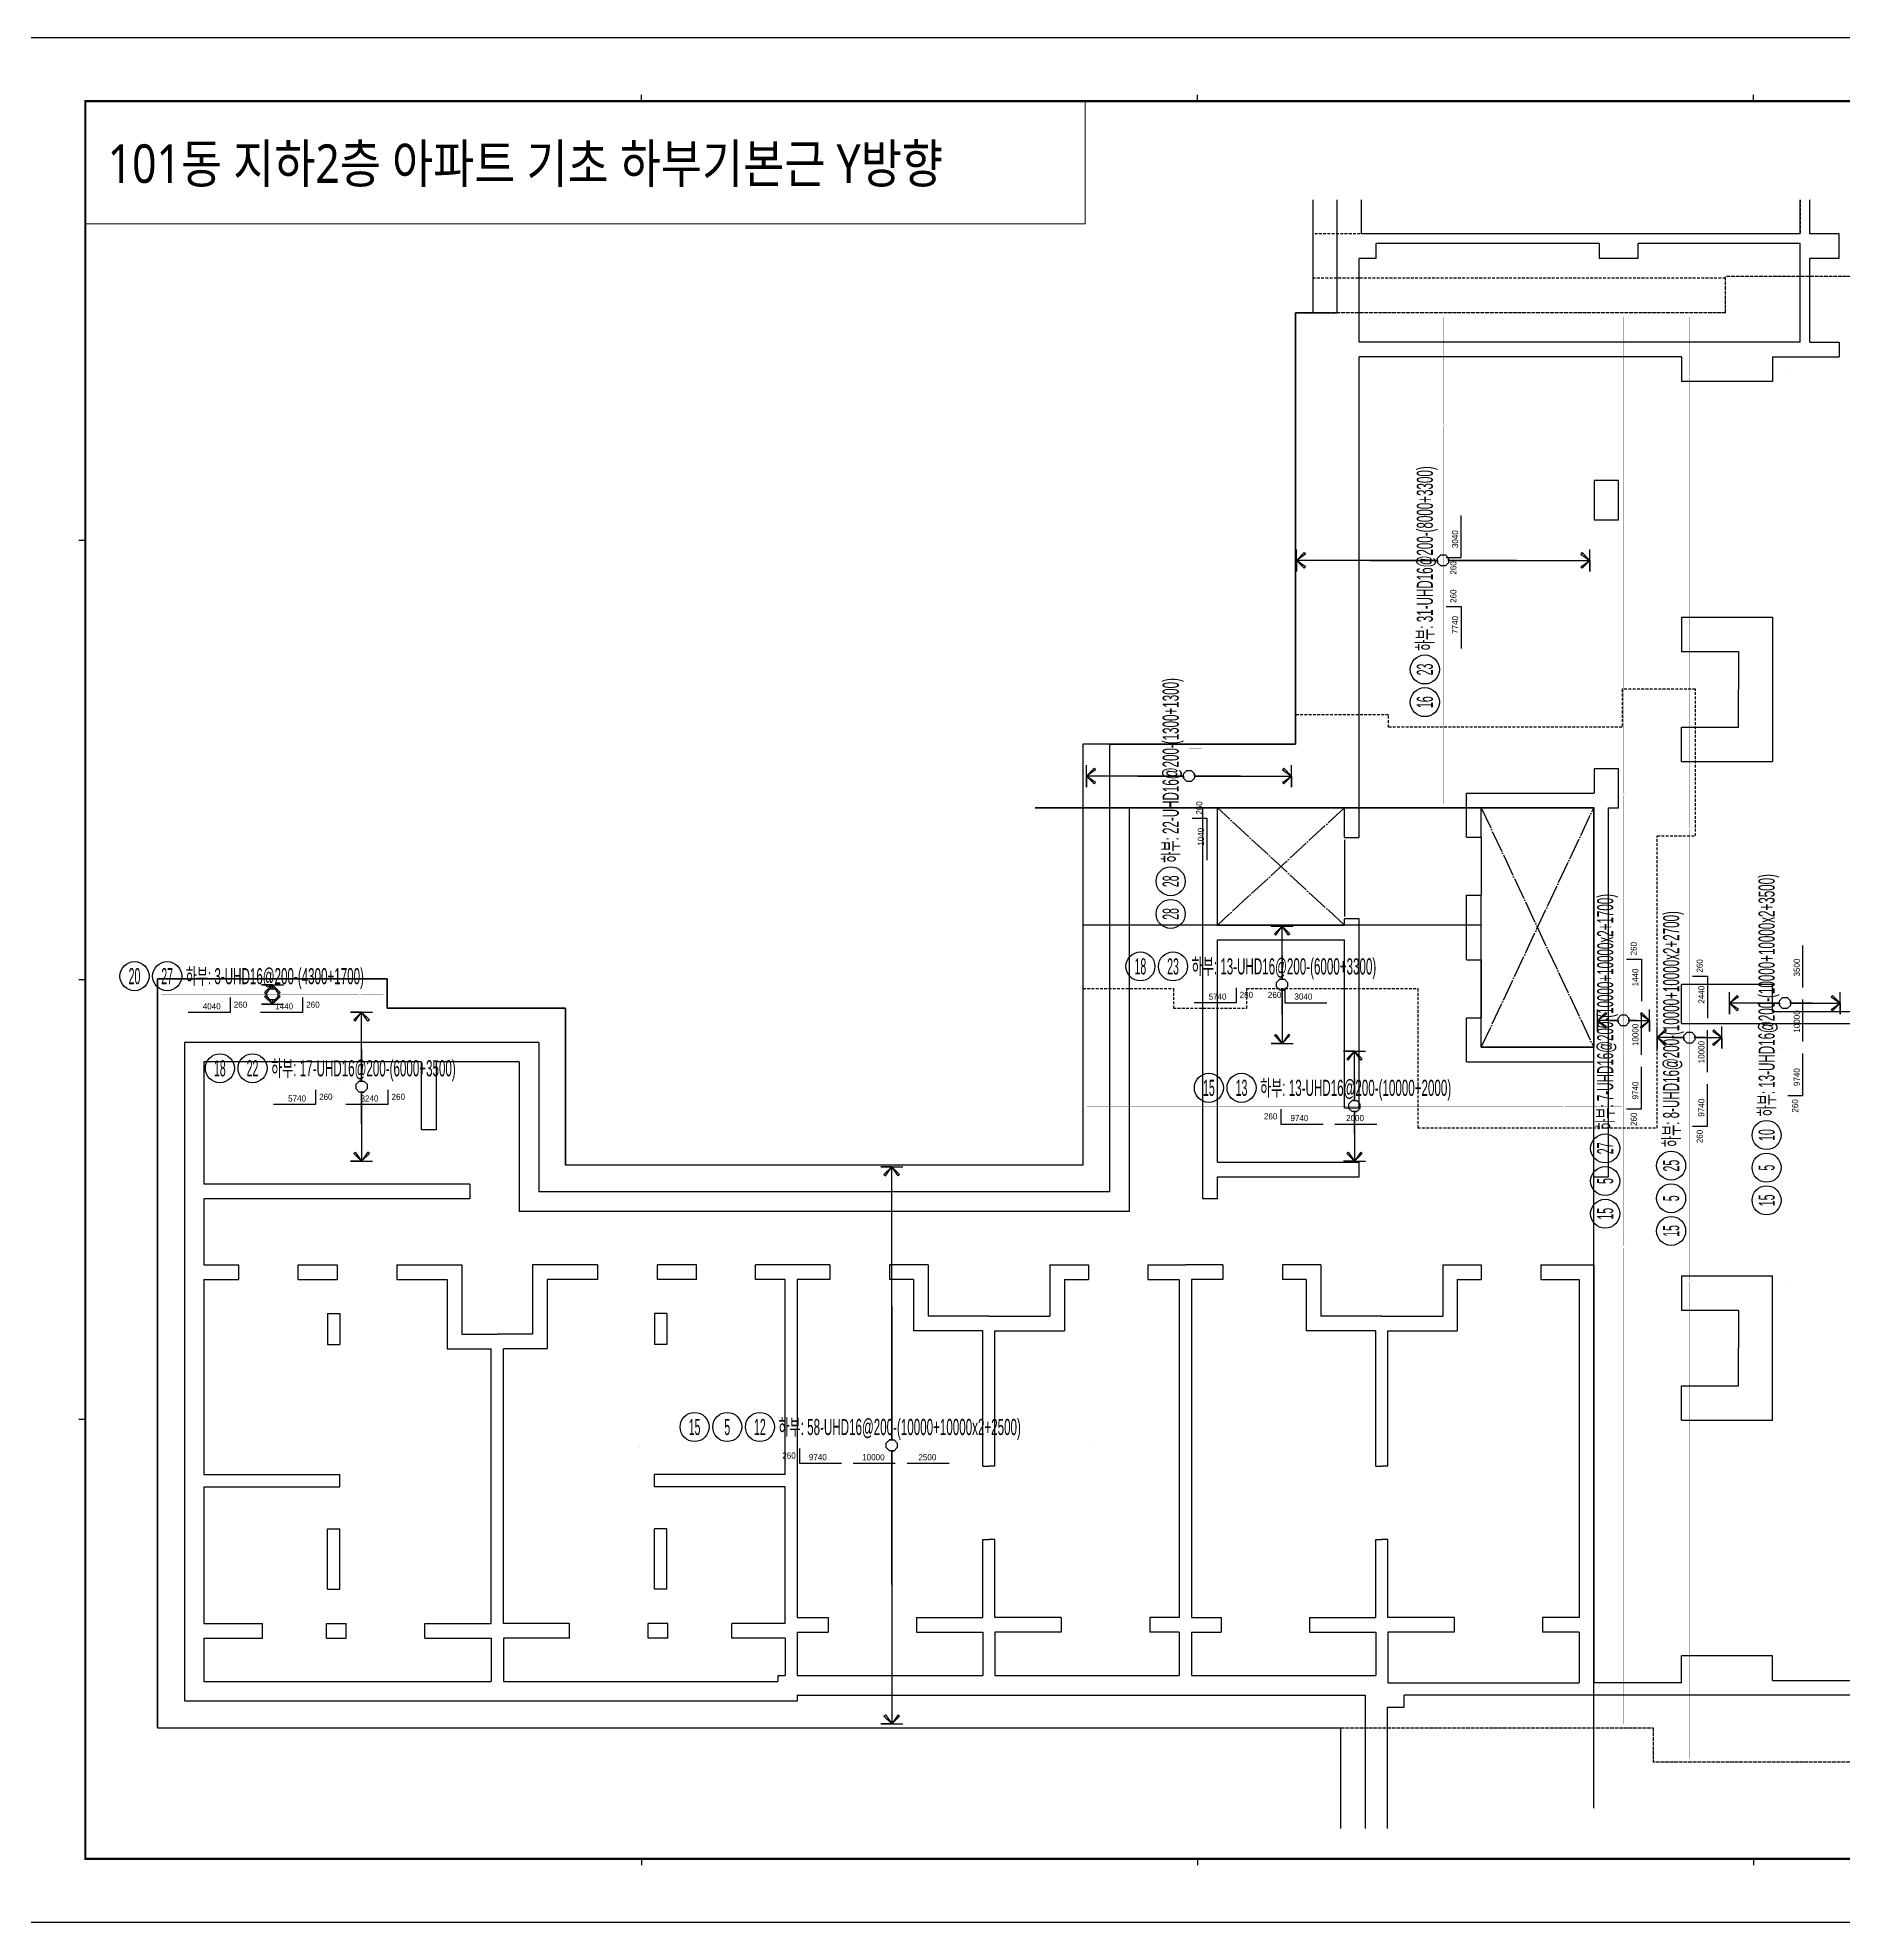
# Model space of a CAD drawing. Header units: millimetres. Extents: x 317501 to 814054, y -400799 to -14117.
# Drawn here: x 473995 to 510940, y -142411 to -103847 of the extents above; entities that cross this region are included whole.
import ezdxf
from ezdxf.enums import TextEntityAlignment as Align

# ---------------------------------------------------------------- set-up
doc = ezdxf.new("R2010")
doc.units = ezdxf.units.MM
doc.header["$LTSCALE"] = 38
for name, pattern in [('HID', [2.5, 2, -0.5]), ('XS-기초$0$DDOT', [14, 12, -1, 0, -1]), ('XS-기초$0$HID', [2.3, 1.5, -0.8])]:
    doc.linetypes.add(name, pattern=pattern)
for name, color, linetype in [('00', 7, 'Continuous'), ('DIM', 7, 'Continuous'), ('RP_TAG', 7, 'Continuous'), ('XDIM', 7, 'Continuous'), ('XREBAR', 1, 'Continuous'), ('XS-기초$0$EL7', 7, 'Continuous'), ('XS-기초$0$OPEN', 9, 'XS-기초$0$DDOT'), ('XS-기초$0$기초꺽임', 4, 'XS-기초$0$HID'), ('XS-기초$0$기초연단', 3, 'Continuous'), ('철근변경선', 1, 'HID')]:
    doc.layers.add(name, color=color, linetype=linetype)
doc.layers.add('XTITLE', color=22, linetype='Continuous', lineweight=0)
doc.styles.add('RPWK1', font='Dotum.ttf', dxfattribs={"bigfont": 'whgtxt.shx'})
doc.styles.add('RPWK2', font='Dotum.ttf')
doc.styles.add('돋움', font='malgun.ttf')

# ---------------------------------------------------------------- blocks, each defined once
blk = doc.blocks.new('dhs_sheet2e')
at = {"color": 7}
for p, q in [((20500.6, 57331.7), (20500.6, 57531.5)), ((38004.8, 57331.7), (38004.8, 57531.5)), ((55508.9, 57331.7), (55508.9, 57531.5)), ((2996.4, 43498.2), (2796.7, 43498.2)), ((2996.4, 29664.7), (2796.7, 29664.7)), ((2996.4, 15831.2), (2796.7, 15831.2)), ((20500.6, 1997.6), (20500.6, 1797.9)), ((38004.8, 1997.6), (38004.8, 1797.9)), ((55508.9, 1997.6), (55508.9, 1797.9))]:
    blk.add_line(p, q, dxfattribs=at)
blk.add_lwpolyline([(84000, 0), (84000, 59329.4), (0, 59329.4), (0, 0)], close=True, dxfattribs=at)
at = {"color": 30, "const_width": 64.9}
blk.add_lwpolyline([(81003.6, 57331.7), (2996.4, 57331.7), (2996.4, 1997.6), (81003.6, 1997.6)], close=True, dxfattribs=at)
blk = doc.blocks.new('szdhdte')
at = {"layer": 'DIM', "color": 5}
for p, q in [((4650, 17985), (4650, 20302)), ((5150, 19605), (5150, 20302)), ((14125, 19605), (14125, 20302)), ((14325, 19605), (14325, 20302)), ((14125, 19605), (5150, 19605)), ((10010, 19405), (5450, 19405)), ((5450, 19105), (5450, 19405)), ((10010, 19405), (10010, 19105)), ((14125, 19405), (10810, 19405)), ((10810, 19105), (10810, 19405)), ((14125, 17385), (14125, 19405)), ((14925, 19605), (14325, 19605)), ((14925, 19105), (14925, 19605)), ((5100, 17385), (5100, 19105)), ((5100, 19105), (5450, 19105)), ((10010, 19105), (10810, 19105)), ((14325, 17385), (14325, 19105)), ((14325, 19105), (14925, 19105)), ((3800, 17985), (4650, 17985)), ((3800, 9160), (3800, 17985)), ((14125, 17385), (5100, 17385)), ((14325, 17385), (14925, 17385)), ((14925, 17385), (14925, 17085)), ((11700, 17085), (5100, 17085)), ((5100, 8260), (5100, 17085)), ((11700, 17085), (11700, 16585)), ((13560, 17085), (13560, 16585)), ((13560, 17085), (14925, 17085)), ((13560, 16585), (11700, 16585)), ((10410, 14555), (9910, 14555)), ((9910, 14555), (9910, 13755)), ((10410, 13755), (10410, 14555)), ((9910, 13755), (10410, 13755)), ((11700, 11760), (11700, 11060)), ((11700, 11760), (13560, 11760)), ((13560, 11760), (13560, 8810)), ((11700, 11060), (12860, 11060)), ((12860, 11060), (12860, 10285)), ((12860, 9510), (12860, 10285)), ((11700, 8810), (11700, 9510)), ((11700, 9510), (12860, 9510)), ((0, 9160), (3800, 9160)), ((0, 0), (0, 9160)), ((10410, 8660), (9910, 8660)), ((9910, 8660), (9910, 8160)), ((10410, 7860), (10410, 8660)), ((11700, 8810), (13560, 8810)), ((5100, 7255), (5100, 8260)), ((7300, 8160), (9910, 8160)), ((7300, 7260), (7300, 8160)), ((400, 7860), (1900, 7860)), ((400, -400), (400, 7860)), ((1900, -140), (1900, 7860)), ((2200, 5460), (2200, 7860)), ((2200, 7860), (4800, 7860)), ((4800, 7255), (4800, 7860)), ((7600, 7860), (9900, 7860)), ((7600, 7260), (7600, 7860)), ((9900, 2960), (9900, 7860)), ((10200, 310), (10200, 7860)), ((10200, 7860), (10410, 7860)), ((4800, 7255), (5100, 7255)), ((7300, 7260), (7600, 7260)), ((7300, 4750), (7300, 6070)), ((7300, 6070), (7600, 6070)), ((7600, 4750), (7600, 6070)), ((2200, 5460), (4800, 5460)), ((4800, 5460), (4800, 5585)), ((5100, 5585), (4800, 5585)), ((5100, 1720), (5100, 5585)), ((5100, 5160), (5100, 5585)), ((2200, 610), (2200, 5160)), ((2200, 5160), (4800, 5160)), ((4800, 1720), (4800, 5160)), ((7300, 4750), (7600, 4750)), ((13560, 4245), (11700, 4245)), ((11700, 3445), (11700, 4245)), ((13560, 3695), (13560, 4245)), ((7300, 2660), (7300, 3560)), ((7300, 3560), (7600, 3560)), ((7600, 2960), (7600, 3560)), ((13560, 3695), (16195, 3695)), ((11700, 3445), (17395, 3445)), ((-11685, 3060), (-18935, 3060)), ((-18935, 3060), (-18935, -10415)), ((-11685, 3060), (-11685, 0)), ((7600, 2960), (9900, 2960)), ((-14085, 2660), (-18535, 2660)), ((-18535, 2660), (-18535, 160)), ((-14085, 1270), (-14085, 2660)), ((-12085, 2660), (-13785, 2660)), ((-13785, 2660), (-13785, 1270)), ((-12085, 2660), (-12085, -400)), ((7300, 2660), (9900, 2660)), ((9900, 310), (9900, 2660)), ((4800, 1720), (5100, 1720)), ((-13785, 1270), (-14085, 1270)), ((2200, 610), (5100, 610)), ((5100, 310), (5100, 610)), ((-13095, 160), (-18535, 160)), ((-13095, 160), (-13095, -140)), ((0, 0), (-11685, 0)), ((2200, -140), (2200, 310)), ((2200, 310), (5100, 310)), ((9900, 310), (10200, 310)), ((-13095, -140), (-18535, -140)), ((-18535, -140), (-18535, -1490)), ((2200, -140), (1900, -140)), ((400, -400), (-12085, -400)), ((-18535, -1490), (-17820, -1490)), ((-17820, -1790), (-17820, -1490)), ((-16610, -1790), (-16610, -1490)), ((-16610, -1490), (-15810, -1490)), ((-15810, -1490), (-15810, -1790)), ((-14590, -1490), (-14590, -1790)), ((-14590, -1490), (-13260, -1490)), ((-13260, -1490), (-13260, -2910)), ((-10480, -1490), (-11810, -1490)), ((-11810, -1490), (-11810, -2910)), ((-10480, -1490), (-10480, -1790)), ((-9260, -1490), (-9260, -1790)), ((-8460, -1490), (-9260, -1490)), ((-8460, -1790), (-8460, -1490)), ((-7250, -1790), (-7250, -1490)), ((-6495, -1490), (-7250, -1490)), ((-5730, -1490), (-6495, -1490)), ((-5730, -1490), (-5730, -1790)), ((-3720, -1490), (-4510, -1490)), ((-4510, -1490), (-4510, -1790)), ((-3720, -1490), (-3720, -2540)), ((-1230, -1490), (-440, -1490)), ((-1230, -1490), (-1230, -2540)), ((-440, -1490), (-440, -1790)), ((780, -1490), (1545, -1490)), ((780, -1490), (780, -1790)), ((2310, -1490), (1545, -1490)), ((2310, -1490), (2310, -1790)), ((4320, -1490), (3530, -1490)), ((3530, -1490), (3530, -1790)), ((4320, -1490), (4320, -2540)), ((6810, -1490), (7600, -1490)), ((6810, -1490), (6810, -2540)), ((7600, -1490), (7600, -1790)), ((8820, -1490), (9600, -1490)), ((8820, -1490), (8820, -1790)), ((9600, -1490), (9900, -1490)), ((9900, -1490), (9900, -10045)), ((-18535, -1790), (-17820, -1790)), ((-18535, -1790), (-18535, -5785)), ((-16610, -1790), (-15810, -1790)), ((-14590, -1790), (-13560, -1790)), ((-13560, -1790), (-13560, -3210)), ((-10480, -1790), (-11510, -1790)), ((-11510, -1790), (-11510, -3210)), ((-8460, -1790), (-9260, -1790)), ((-6645, -1790), (-7250, -1790)), ((-6645, -5785), (-6645, -1790)), ((-6395, -1790), (-6395, -8710)), ((-5730, -1790), (-6395, -1790)), ((-4020, -1790), (-4510, -1790)), ((-4020, -1790), (-4020, -2840)), ((-930, -1790), (-440, -1790)), ((-930, -1790), (-930, -2840)), ((780, -1790), (1420, -1790)), ((1420, -1790), (1420, -8710)), ((1670, -1790), (1670, -8710)), ((2310, -1790), (1670, -1790)), ((4020, -1790), (3530, -1790)), ((4020, -1790), (4020, -2840)), ((7110, -1790), (7600, -1790)), ((7110, -1790), (7110, -2840)), ((8820, -1790), (9600, -1790)), ((9600, -1790), (9600, -8710)), ((11700, -1720), (11700, -2420)), ((11700, -1720), (13560, -1720)), ((13560, -4670), (13560, -1720)), ((-16005, -2490), (-16005, -3120)), ((-16005, -2490), (-15755, -2490)), ((-15755, -2490), (-15755, -3120)), ((-9315, -2490), (-9315, -3120)), ((-9065, -2490), (-9315, -2490)), ((-9065, -2490), (-9065, -3120)), ((-2475, -2540), (-3720, -2540)), ((-2475, -2540), (-1230, -2540)), ((5565, -2540), (4320, -2540)), ((5565, -2540), (6810, -2540)), ((11700, -2420), (12860, -2420)), ((12860, -2420), (12860, -3195)), ((-13260, -2910), (-12535, -2910)), ((-11810, -2910), (-12535, -2910)), ((-2600, -2840), (-4020, -2840)), ((-2600, -5610), (-2600, -2840)), ((-2350, -5610), (-2350, -2840)), ((-2350, -2840), (-930, -2840)), ((5440, -2840), (4020, -2840)), ((5440, -5610), (5440, -2840)), ((5690, -5610), (5690, -2840)), ((5690, -2840), (7110, -2840)), ((-16005, -3120), (-15755, -3120)), ((-13560, -3210), (-12660, -3210)), ((-12660, -8830), (-12660, -3210)), ((-12410, -8830), (-12410, -3210)), ((-11510, -3210), (-12410, -3210)), ((-9065, -3120), (-9315, -3120)), ((12860, -3970), (12860, -3195)), ((11700, -4670), (11700, -3970)), ((11700, -3970), (12860, -3970)), ((11700, -4670), (13560, -4670)), ((-2600, -5610), (-2475, -5610)), ((-2350, -5610), (-2475, -5610)), ((5440, -5610), (5565, -5610)), ((5690, -5610), (5565, -5610)), ((-18535, -5785), (-15755, -5785)), ((-18535, -6035), (-15755, -6035)), ((-18535, -6035), (-18535, -8830)), ((-15755, -6035), (-15755, -5785)), ((-6645, -5785), (-9315, -5785)), ((-9315, -6035), (-9315, -5785)), ((-6645, -6035), (-9315, -6035)), ((-6645, -8830), (-6645, -6035)), ((-16005, -8130), (-16005, -6895)), ((-16005, -6895), (-15755, -6895)), ((-15755, -8130), (-15755, -6895)), ((-9315, -8130), (-9315, -6895)), ((-9065, -6895), (-9315, -6895)), ((-9065, -8130), (-9065, -6895)), ((-2600, -8710), (-2600, -7110)), ((-2600, -7110), (-2475, -7110)), ((-2350, -7110), (-2475, -7110)), ((-2350, -8710), (-2350, -7110)), ((5440, -8710), (5440, -7110)), ((5440, -7110), (5565, -7110)), ((5690, -7110), (5565, -7110)), ((5690, -8710), (5690, -7110)), ((-16005, -8130), (-15755, -8130)), ((-9065, -8130), (-9315, -8130)), ((-18535, -8830), (-17335, -8830)), ((-17335, -9130), (-17335, -8830)), ((-16025, -8830), (-15625, -8830)), ((-16025, -9130), (-16025, -8830)), ((-15625, -9130), (-15625, -8830)), ((-14015, -8830), (-12660, -8830)), ((-14015, -9130), (-14015, -8830)), ((-11055, -8830), (-12410, -8830)), ((-11055, -9130), (-11055, -8830)), ((-9045, -8830), (-9445, -8830)), ((-9445, -9130), (-9445, -8830)), ((-9045, -9130), (-9045, -8830)), ((-7735, -9130), (-7735, -8830)), ((-6645, -8830), (-7735, -8830)), ((-6395, -8710), (-5765, -8710)), ((-5765, -8710), (-5765, -9010)), ((-3955, -8710), (-2600, -8710)), ((-3955, -8710), (-3955, -9010)), ((-995, -8710), (-2350, -8710)), ((-995, -8710), (-995, -9010)), ((1420, -8710), (815, -8710)), ((815, -8710), (815, -9010)), ((1670, -8710), (2275, -8710)), ((2275, -8710), (2275, -9010)), ((4085, -8710), (5440, -8710)), ((4085, -8710), (4085, -9010)), ((7045, -8710), (5690, -8710)), ((7045, -8710), (7045, -9010)), ((9600, -8710), (8855, -8710)), ((8855, -8710), (8855, -9010)), ((-18535, -9130), (-17335, -9130)), ((-18535, -9130), (-18535, -10015)), ((-16025, -9130), (-15625, -9130)), ((-14015, -9130), (-12660, -9130)), ((-12660, -9130), (-12660, -10015)), ((-11055, -9130), (-12410, -9130)), ((-12410, -9130), (-12410, -10015)), ((-9045, -9130), (-9445, -9130)), ((-6645, -9130), (-7735, -9130)), ((-6645, -9130), (-6645, -9895)), ((-6395, -9010), (-6395, -9895)), ((-6395, -9010), (-5765, -9010)), ((-3955, -9010), (-2600, -9010)), ((-2600, -9010), (-2600, -9895)), ((-995, -9010), (-2350, -9010)), ((-2350, -9010), (-2350, -9895)), ((1420, -9010), (815, -9010)), ((1420, -9010), (1420, -9895)), ((1670, -9010), (1670, -9895)), ((1670, -9010), (2275, -9010)), ((4085, -9010), (5440, -9010)), ((5440, -9010), (5440, -9895)), ((7045, -9010), (5690, -9010)), ((5690, -9010), (5690, -10045)), ((9600, -9010), (8855, -9010)), ((9600, -9010), (9600, -10045)), ((13560, -9495), (11700, -9495)), ((11700, -10045), (11700, -9495)), ((13560, -9995), (13560, -9495)), ((-18535, -10015), (-12660, -10015)), ((-12410, -10015), (-6795, -10015)), ((-6795, -9895), (-6795, -10015)), ((-6795, -9895), (-6645, -9895)), ((-6395, -9895), (-2600, -9895)), ((-2350, -9895), (1420, -9895)), ((1670, -9895), (5440, -9895)), ((13560, -9995), (16195, -9995)), ((-6395, -10295), (-6395, -10415)), ((-6395, -10295), (5225, -10295)), ((5225, -10295), (5225, -13028)), ((5690, -10045), (9600, -10045)), ((20875, -10295), (6025, -10295)), ((6025, -10545), (6025, -10295)), ((11700, -10045), (9900, -10045)), ((-18935, -10415), (-6395, -10415)), ((5675, -10545), (5675, -13028)), ((5675, -10545), (6025, -10545))]:
    blk.add_line(p, q, dxfattribs=at)
at = {"layer": 'XS-기초$0$EL7'}
for p, q in [((4800, 7205), (4800, 5635)), ((7600, 7260), (7600, 6070)), ((7600, 4750), (7600, 3560))]:
    blk.add_line(p, q, dxfattribs=at)
at = {"layer": 'XS-기초$0$OPEN'}
for p, q in [((4800, 7860), (2200, 5460)), ((4800, 5460), (2200, 7860)), ((7600, 2960), (9900, 7860)), ((7600, 7860), (9900, 2960))]:
    blk.add_line(p, q, dxfattribs=at)
at = {"layer": 'XS-기초$0$기초꺽임', "color": 6}
blk.add_lwpolyline([(14125, 20302), (14125, 19605), (4150, 19605), (4150, 18705), (12600, 18705)], dxfattribs=at)
at = {"layer": 'XS-기초$0$기초꺽임', "color": 8}
blk.add_lwpolyline([(3800, 9160), (-550, 9160), (-550, 7860), (9900, 7860), (9900, 2960), (7600, 2960), (7600, 5460), (-550, 5460), (-550, 4160), (1300, 4160), (1300, 3760), (2800, 3760), (2800, 4160), (6300, 4160), (6300, 1310), (11200, 1310), (11200, 7285), (11980, 7285), (11980, 10285), (10480, 10285), (10480, 9510), (5700, 9510), (5700, 9760), (3800, 9760)], close=True, dxfattribs=at)
at = {"layer": 'XS-기초$0$기초연단'}
for p, q in [((4150, 20302), (4150, 17985)), ((4150, 17985), (3800, 17985)), ((3800, 17985), (3800, 9160)), ((-550, 9160), (-550, 550)), ((3800, 9160), (-550, 9160)), ((-19485, -10965), (-19485, 4360)), ((-19485, 4360), (-14785, 4360)), ((-14785, 4360), (-14785, 3760)), ((-14785, 3760), (-11135, 3760)), ((-11135, 3760), (-11135, 550)), ((-550, 550), (-11135, 550)), ((-19485, -10965), (4725, -10965)), ((4725, -13028), (4725, -10965))]:
    blk.add_line(p, q, dxfattribs=at)
at = {"layer": 'XS-기초$0$기초연단', "color": 4, "linetype": 'HID'}
for p, q in [((22575, 18735), (12600, 18735)), ((12600, 17985), (12600, 18735)), ((12600, 17985), (4150, 17985)), ((4725, -10965), (11120, -10965)), ((11120, -10965), (11120, -11670)), ((18750, -11670), (11120, -11670))]:
    blk.add_line(p, q, dxfattribs=at)
at = {"layer": 'XS-기초$0$기초연단'}
blk.add_lwpolyline([(4150, 20302), (4150, 17985), (3800, 17985), (3800, 9160), (-550, 9160), (-550, 7860), (9900, 7860), (9900, 2960), (7600, 2960), (7600, 5460), (-550, 5460), (-550, 550), (-11135, 550), (-11135, 3760), (-14785, 3760), (-14785, 4360), (-19485, 4360), (-19485, -10965), (4725, -10965)], dxfattribs=at)
at = {"layer": '철근변경선', "ltscale": 2, "const_width": 30}
blk.add_lwpolyline([(9900, -12612), (9900, 7860), (-1534, 7860)], dxfattribs=at)
blk = doc.blocks.new('*U1077', base_point=(497177.4088, -120811.7657))
at = {"layer": 'RP_TAG', "color": 0, "linetype": 'Continuous', "ltscale": 100}
for centre in [(497177.409888, -121108.7657), (497177.412361, -121777.0157)]:
    blk.add_circle(centre, 297, dxfattribs=at)
at = {"layer": 'RP_TAG', "color": 0, "linetype": 'Continuous', "ltscale": 100, "style": 'RPWK1', "width": 0.55}
blk.add_text('하부: 22-UHD16@200-(1300+1300)', height=330, rotation=90.0002104601, dxfattribs=at).set_placement((497177.40847, -120729.2657), align=Align.MIDDLE_LEFT)
at = {"layer": 'RP_TAG', "color": 0, "linetype": 'Continuous', "ltscale": 100, "style": 'RPWK1', "oblique": 0.0000000017, "width": 0.5}
for p in [(497177.409888, -121108.7657), (497177.412361, -121777.0157)]:
    blk.add_text('28', height=330, rotation=90.0002104619, dxfattribs=at).set_placement(p, align=Align.MIDDLE_CENTER)
blk = doc.blocks.new('*U1079', base_point=(489068.9489, -132275.1809))
at = {"layer": 'RP_TAG', "color": 0, "linetype": 'Continuous', "ltscale": 100}
for centre in [(487435.4489, -132275.1809), (488103.6989, -132275.1809), (488771.9489, -132275.1809)]:
    blk.add_circle(centre, 297, dxfattribs=at)
at = {"layer": 'RP_TAG', "color": 0, "linetype": 'Continuous', "ltscale": 100, "style": 'RPWK1', "width": 0.5}
for s, p in [('15', (487435.4489, -132275.1809)), ('5', (488103.6989, -132275.1809)), ('12', (488771.9489, -132275.1809))]:
    blk.add_text(s, height=330, dxfattribs=at).set_placement(p, align=Align.MIDDLE_CENTER)
at = {"layer": 'RP_TAG', "color": 0, "linetype": 'Continuous', "ltscale": 100, "style": 'RPWK1', "width": 0.55}
blk.add_text('하부: 58-UHD16@200-(10000+10000x2+2500)', height=330, dxfattribs=at).set_placement((489151.4489, -132275.1809), align=Align.MIDDLE_LEFT)
blk = doc.blocks.new('*U1080', base_point=(506067.4088, -126277.5693))
at = {"layer": 'RP_TAG', "color": 0, "linetype": 'Continuous', "ltscale": 100}
for centre in [(506067.409888, -126574.5693), (506067.412361, -127242.8193), (506067.414834, -127911.0693)]:
    blk.add_circle(centre, 297, dxfattribs=at)
at = {"layer": 'RP_TAG', "color": 0, "linetype": 'Continuous', "ltscale": 100, "style": 'RPWK1', "oblique": 359.9999999948, "width": 0.55}
blk.add_text('하부: 7-UHD16@200-(10000+10000x2+1700)', height=330, rotation=90.000210454, dxfattribs=at).set_placement((506067.40847, -126195.0693), align=Align.MIDDLE_LEFT)
at = {"layer": 'RP_TAG', "color": 0, "linetype": 'Continuous', "ltscale": 100, "style": 'RPWK1', "width": 0.5}
for s, rotation, oblique, p in [('27', 90.0002104552, 359.9999999951, (506067.409888, -126574.5693)), ('5', 90.0002104619, 0.0000000017, (506067.412361, -127242.8193)), ('15', 90.0002104619, 0.0000000017, (506067.414834, -127911.0693))]:
    blk.add_text(s, height=330, rotation=rotation, dxfattribs=dict(at, oblique=oblique)).set_placement(p, align=Align.MIDDLE_CENTER)
blk = doc.blocks.new('*U1081', base_point=(498923.681, -125335.1809))
at = {"layer": 'RP_TAG', "color": 0, "linetype": 'Continuous', "ltscale": 100}
for centre in [(497958.431, -125335.1809), (498626.681, -125335.1809)]:
    blk.add_circle(centre, 297, dxfattribs=at)
at = {"layer": 'RP_TAG', "color": 0, "linetype": 'Continuous', "ltscale": 100, "style": 'RPWK1', "width": 0.5}
for s, p in [('15', (497958.431, -125335.1809)), ('13', (498626.681, -125335.1809))]:
    blk.add_text(s, height=330, dxfattribs=at).set_placement(p, align=Align.MIDDLE_CENTER)
at = {"layer": 'RP_TAG', "color": 0, "linetype": 'Continuous', "ltscale": 100, "style": 'RPWK1', "width": 0.55}
blk.add_text('하부: 13-UHD16@200-(10000+2000)', height=330, dxfattribs=at).set_placement((499006.181, -125335.1809), align=Align.MIDDLE_LEFT)
blk = doc.blocks.new('*U1082', base_point=(507417.4088, -126630.0693))
at = {"layer": 'RP_TAG', "color": 0, "linetype": 'Continuous', "ltscale": 100}
for centre in [(507417.409888, -126927.0693), (507417.412361, -127595.3193), (507417.414834, -128263.5693)]:
    blk.add_circle(centre, 297, dxfattribs=at)
at = {"layer": 'RP_TAG', "color": 0, "linetype": 'Continuous', "ltscale": 100, "style": 'RPWK1', "width": 0.55}
blk.add_text('하부: 8-UHD16@200-(10000+10000x2+2700)', height=330, rotation=90.0002104601, dxfattribs=at).set_placement((507417.40847, -126547.5693), align=Align.MIDDLE_LEFT)
at = {"layer": 'RP_TAG', "color": 0, "linetype": 'Continuous', "ltscale": 100, "style": 'RPWK1', "width": 0.5}
for s, rotation, oblique, p in [('25', 90.0002104619, 0.0000000017, (507417.409888, -126927.0693)), ('5', 90.0002104552, 359.9999999951, (507417.412361, -127595.3193)), ('15', 90.0002104619, 0.0000000017, (507417.414834, -128263.5693))]:
    blk.add_text(s, height=330, rotation=rotation, dxfattribs=dict(at, oblique=oblique)).set_placement(p, align=Align.MIDDLE_CENTER)
blk = doc.blocks.new('*U1083', base_point=(509369.9088, -126003.6407))
at = {"layer": 'RP_TAG', "color": 0, "linetype": 'Continuous', "ltscale": 100}
for centre in [(509369.909888, -126300.6407), (509369.912361, -126968.8907), (509369.914834, -127637.1407)]:
    blk.add_circle(centre, 297, dxfattribs=at)
at = {"layer": 'RP_TAG', "color": 0, "linetype": 'Continuous', "ltscale": 100, "style": 'RPWK1', "oblique": 359.9999999948, "width": 0.55}
blk.add_text('하부: 13-UHD16@200-(10000+10000x2+3500)', height=330, rotation=90.000210454, dxfattribs=at).set_placement((509369.90847, -125921.1407), align=Align.MIDDLE_LEFT)
at = {"layer": 'RP_TAG', "color": 0, "linetype": 'Continuous', "ltscale": 100, "style": 'RPWK1', "width": 0.5}
for s, rotation, oblique, p in [('10', 90.0002104552, 359.9999999951, (509369.909888, -126300.6407)), ('5', 90.0002104619, 0.0000000017, (509369.912361, -126968.8907)), ('15', 90.0002104619, 0.0000000017, (509369.914834, -127637.1407))]:
    blk.add_text(s, height=330, rotation=rotation, dxfattribs=dict(at, oblique=oblique)).set_placement(p, align=Align.MIDDLE_CENTER)
blk = doc.blocks.new('*U1097', base_point=(502377.4088, -116477.8372))
at = {"layer": 'RP_TAG', "color": 0, "linetype": 'Continuous', "ltscale": 100}
for centre in [(502377.409888, -116774.8372), (502377.412361, -117443.0872)]:
    blk.add_circle(centre, 297, dxfattribs=at)
at = {"layer": 'RP_TAG', "color": 0, "linetype": 'Continuous', "ltscale": 100, "style": 'RPWK1', "width": 0.55}
blk.add_text('하부: 31-UHD16@200-(8000+3300)', height=330, rotation=90.0002104601, dxfattribs=at).set_placement((502377.40847, -116395.3372), align=Align.MIDDLE_LEFT)
at = {"layer": 'RP_TAG', "color": 0, "linetype": 'Continuous', "ltscale": 100, "style": 'RPWK1', "width": 0.5}
for s, rotation, oblique, p in [('23', 90.0002104619, 0.0000000017, (502377.409888, -116774.8372)), ('16', 90.0002104552, 359.9999999951, (502377.412361, -117443.0872))]:
    blk.add_text(s, height=330, rotation=rotation, dxfattribs=dict(at, oblique=oblique)).set_placement(p, align=Align.MIDDLE_CENTER)
blk = doc.blocks.new('*U1099', base_point=(497522.2525, -122850.1809))
at = {"layer": 'RP_TAG', "color": 0, "linetype": 'Continuous', "ltscale": 100}
for centre in [(496557.0025, -122850.1809), (497225.2525, -122850.1809)]:
    blk.add_circle(centre, 297, dxfattribs=at)
at = {"layer": 'RP_TAG', "color": 0, "linetype": 'Continuous', "ltscale": 100, "style": 'RPWK1', "width": 0.5}
for s, p in [('18', (496557.0025, -122850.1809)), ('23', (497225.2525, -122850.1809))]:
    blk.add_text(s, height=330, dxfattribs=at).set_placement(p, align=Align.MIDDLE_CENTER)
at = {"layer": 'RP_TAG', "color": 0, "linetype": 'Continuous', "ltscale": 100, "style": 'RPWK1', "width": 0.55}
blk.add_text('하부: 13-UHD16@200-(6000+3300)', height=330, dxfattribs=at).set_placement((497604.7525, -122850.1809), align=Align.MIDDLE_LEFT)
blk = doc.blocks.new('*U1105', base_point=(478687.2525, -124935.1809))
at = {"layer": 'RP_TAG', "color": 0, "linetype": 'Continuous', "ltscale": 100}
for centre in [(477722.0025, -124935.1809), (478390.2525, -124935.1809)]:
    blk.add_circle(centre, 297, dxfattribs=at)
at = {"layer": 'RP_TAG', "color": 0, "linetype": 'Continuous', "ltscale": 100, "style": 'RPWK1', "width": 0.5}
for s, p in [('18', (477722.0025, -124935.1809)), ('22', (478390.2525, -124935.1809))]:
    blk.add_text(s, height=330, dxfattribs=at).set_placement(p, align=Align.MIDDLE_CENTER)
at = {"layer": 'RP_TAG', "color": 0, "linetype": 'Continuous', "ltscale": 100, "style": 'RPWK1', "width": 0.55}
blk.add_text('하부: 17-UHD16@200-(6000+3500)', height=330, dxfattribs=at).set_placement((478769.7525, -124935.1809), align=Align.MIDDLE_LEFT)
blk = doc.blocks.new('*U1107', base_point=(476940.8239, -123050.1809))
at = {"layer": 'RP_TAG', "color": 0, "linetype": 'Continuous', "ltscale": 100}
for centre in [(475975.5739, -123050.1809), (476643.8239, -123050.1809)]:
    blk.add_circle(centre, 297, dxfattribs=at)
at = {"layer": 'RP_TAG', "color": 0, "linetype": 'Continuous', "ltscale": 100, "style": 'RPWK1', "width": 0.5}
for s, p in [('20', (475975.5739, -123050.1809)), ('27', (476643.8239, -123050.1809))]:
    blk.add_text(s, height=330, dxfattribs=at).set_placement(p, align=Align.MIDDLE_CENTER)
at = {"layer": 'RP_TAG', "color": 0, "linetype": 'Continuous', "ltscale": 100, "style": 'RPWK1', "width": 0.55}
blk.add_text('하부: 3-UHD16@200-(4300+1700)', height=330, dxfattribs=at).set_placement((477023.3239, -123050.1809), align=Align.MIDDLE_LEFT)

msp = doc.modelspace()

# ---------------------------------------------------------------- linework, layer by layer
at = {"layer": 'RP_TAG', "color": 250, "linetype": 'Continuous', "ltscale": 100}
for p, q in [((502624.9, -114995.4), (502624.9, -114995.4)), ((502624.9, -116477.8), (502624.9, -116477.8)), ((497424.9, -120811.8), (497424.9, -120811.8)), ((476940.8, -123297.7), (476940.8, -123297.7)), ((478423.2, -123297.7), (478423.2, -123297.7)), ((497522.3, -123097.7), (497522.3, -123097.7)), ((499004.7, -123097.7), (499004.7, -123097.7)), ((506314.9, -123691.2), (506314.9, -123691.2)), ((509617.4, -123417.3), (509617.4, -123417.3)), ((507664.9, -124043.7), (507664.9, -124043.7)), ((509617.4, -124521.2), (509617.4, -124521.2)), ((506314.9, -124795.2), (506314.9, -124795.2)), ((478687.3, -125182.7), (478687.3, -125182.7)), ((480169.7, -125182.7), (480169.7, -125182.7)), ((507664.9, -125147.7), (507664.9, -125147.7)), ((498923.7, -125582.7), (498923.7, -125582.7)), ((500406.1, -125582.7), (500406.1, -125582.7)), ((509617.4, -126003.6), (509617.4, -126003.6)), ((506314.9, -126277.6), (506314.9, -126277.6)), ((507664.9, -126630.1), (507664.9, -126630.1)), ((489068.9, -132522.7), (489069, -132522.7)), ((490551.4, -132522.7), (490551.4, -132522.7)), ((491655.3, -132522.7), (491655.3, -132522.7))]:
    msp.add_line(p, q, dxfattribs=at)
at = {"layer": 'RP_TAG', "color": 1, "linetype": 'Continuous', "ltscale": 100}
for points in [[(502815.4, -114484.8), (503119.9, -114484.8), (503119.9, -113625.2)], [(502815.4, -115486.2), (503119.9, -115486.2), (503119.9, -116345.8)], [(497615.4, -119820.2), (497919.9, -119820.2), (497919.9, -120679.8)], [(510112.4, -123285.3), (510112.4, -122425.5)], [(506505.4, -122699.6), (506809.9, -122699.6), (506809.9, -123559.2)], [(498513.8, -123288.2), (498513.8, -123592.7), (497654.3, -123592.7)], [(499515.3, -123288.2), (499515.3, -123592.7), (500374.9, -123592.7)], [(507855.4, -123052.1), (508159.9, -123052.1), (508159.9, -123911.7)], [(477932.4, -123488.2), (477932.4, -123792.7), (477072.8, -123792.7)], [(479414.8, -123488.2), (479414.8, -123792.7), (478555.2, -123792.7)], [(510112.4, -124389.2), (510112.4, -123529.5)], [(506809.9, -124663.2), (506809.9, -123803.4)], [(508159.9, -125015.7), (508159.9, -124155.9)], [(506505.4, -125766.9), (506809.9, -125766.9), (506809.9, -124907.4)], [(509807.9, -125493), (510112.4, -125493), (510112.4, -124633.4)], [(507855.4, -126119.4), (508159.9, -126119.4), (508159.9, -125259.9)], [(479678.8, -125373.2), (479678.8, -125677.7), (478819.3, -125677.7)], [(481161.2, -125373.2), (481161.2, -125677.7), (480301.7, -125677.7)], [(499434.3, -125773.2), (499434.3, -126077.7), (500293.9, -126077.7)], [(500538.1, -126077.7), (501397.8, -126077.7)], [(489579.6, -132713.2), (489579.6, -133017.7), (490439.2, -133017.7)], [(490683.4, -133017.7), (491543.1, -133017.7)], [(491787.3, -133017.7), (492647.1, -133017.7)]]:
    msp.add_lwpolyline(points, dxfattribs=at)
at = {"layer": 'XDIM', "color": 4, "linetype": 'Continuous', "elevation": -1.5}
for points in [[(501252.4, -114542.7), (502639.9, -114542.7), (502639.9, -114589.3), (502639.9, -114496.1), (502705.8, -114430.2), (502799, -114430.2), (502864.9, -114496.1), (502864.9, -114589.3), (502799, -114655.2), (502705.8, -114655.2), (502639.9, -114589.3), (502639.9, -114542.7), (501252.4, -114542.7), (501252.4, -114542.7), (499752.4, -114542.7), (499911.5, -114383.6), (499936.7, -114413.6), (499752.4, -114542.7), (499911.5, -114701.8), (499936.7, -114671.7), (499752.4, -114542.7), (499752.4, -114767.7), (499752.4, -114317.7)], [(504252.4, -114542.7), (502864.9, -114542.7), (502864.9, -114496.1), (502864.9, -114589.3), (502799, -114655.2), (502705.8, -114655.2), (502639.9, -114589.3), (502639.9, -114496.1), (502705.8, -114430.2), (502799, -114430.2), (502864.9, -114496.1), (502864.9, -114542.7), (504252.4, -114542.7), (504252.4, -114542.7), (505752.4, -114542.7), (505593.3, -114701.8), (505568.1, -114671.7), (505752.4, -114542.7), (505593.3, -114383.6), (505568.1, -114413.6), (505752.4, -114542.7), (505752.4, -114767.7), (505752.4, -114317.7)], [(496502.4, -118955.2), (497439.9, -118955.2), (497439.9, -119001.8), (497439.9, -118908.6), (497505.8, -118842.7), (497599, -118842.7), (497664.9, -118908.6), (497664.9, -119001.8), (497599, -119067.7), (497505.8, -119067.7), (497439.9, -119001.8), (497439.9, -118955.2), (496502.4, -118955.2), (496502.4, -118955.2), (495452.4, -118955.2), (495611.5, -118796.1), (495636.7, -118826.1), (495452.4, -118955.2), (495611.5, -119114.3), (495636.7, -119084.2), (495452.4, -118955.2), (495452.4, -119180.2), (495452.4, -118730.2)], [(498602.4, -118955.2), (497664.9, -118955.2), (497664.9, -118908.6), (497664.9, -119001.8), (497599, -119067.7), (497505.8, -119067.7), (497439.9, -119001.8), (497439.9, -118908.6), (497505.8, -118842.7), (497599, -118842.7), (497664.9, -118908.6), (497664.9, -118955.2), (498602.4, -118955.2), (498602.4, -118955.2), (499652.4, -118955.2), (499493.3, -119114.3), (499468.1, -119084.2), (499652.4, -118955.2), (499493.3, -118796.1), (499468.1, -118826.1), (499652.4, -118955.2), (499652.4, -119180.2), (499652.4, -118730.2)], [(499457.4, -122625.2), (499457.4, -123112.7), (499410.8, -123112.7), (499504, -123112.7), (499569.9, -123178.6), (499569.9, -123271.8), (499504, -123337.7), (499410.8, -123337.7), (499344.9, -123271.8), (499344.9, -123178.6), (499410.8, -123112.7), (499457.4, -123112.7), (499457.4, -122625.2), (499457.4, -122625.2), (499457.4, -122025.2), (499616.5, -122184.3), (499586.5, -122209.5), (499457.4, -122025.2), (499298.3, -122184.3), (499328.4, -122209.5), (499457.4, -122025.2), (499232.4, -122025.2), (499682.4, -122025.2)], [(478797.4, -123325.2), (478797.4, -123312.7), (478750.8, -123312.7), (478844, -123312.7), (478909.9, -123378.6), (478909.9, -123471.8), (478844, -123537.7), (478750.8, -123537.7), (478684.9, -123471.8), (478684.9, -123378.6), (478750.8, -123312.7), (478797.4, -123312.7), (478797.4, -123325.2), (478797.4, -123325.2), (478797.4, -123225.2), (478956.5, -123384.3), (478926.5, -123409.5), (478797.4, -123225.2), (478638.3, -123384.3), (478668.4, -123409.5), (478797.4, -123225.2), (478572.4, -123225.2), (479022.4, -123225.2)], [(478797.4, -123525.2), (478797.4, -123537.7), (478844, -123537.7), (478750.8, -123537.7), (478684.9, -123471.8), (478684.9, -123378.6), (478750.8, -123312.7), (478844, -123312.7), (478909.9, -123378.6), (478909.9, -123471.8), (478844, -123537.7), (478797.4, -123537.7), (478797.4, -123525.2), (478797.4, -123525.2), (478797.4, -123625.2), (478638.3, -123466.1), (478668.4, -123440.9), (478797.4, -123625.2), (478956.5, -123466.1), (478926.5, -123440.9), (478797.4, -123625.2), (478572.4, -123625.2), (479022.4, -123625.2)], [(499457.4, -123825.2), (499457.4, -123337.7), (499504, -123337.7), (499410.8, -123337.7), (499344.9, -123271.8), (499344.9, -123178.6), (499410.8, -123112.7), (499504, -123112.7), (499569.9, -123178.6), (499569.9, -123271.8), (499504, -123337.7), (499457.4, -123337.7), (499457.4, -123825.2), (499457.4, -123825.2), (499457.4, -124425.2), (499298.3, -124266.1), (499328.4, -124240.9), (499457.4, -124425.2), (499616.5, -124266.1), (499586.5, -124240.9), (499457.4, -124425.2), (499232.4, -124425.2), (499682.4, -124425.2)], [(509178.7, -123602.7), (509632.4, -123602.7), (509632.4, -123649.3), (509632.4, -123556.1), (509698.3, -123490.2), (509791.5, -123490.2), (509857.4, -123556.1), (509857.4, -123649.3), (509791.5, -123715.2), (509698.3, -123715.2), (509632.4, -123649.3), (509632.4, -123602.7), (509178.7, -123602.7), (509178.7, -123602.7), (508612.4, -123602.7), (508771.5, -123443.6), (508796.7, -123473.6), (508612.4, -123602.7), (508771.5, -123761.8), (508796.7, -123731.7), (508612.4, -123602.7), (508612.4, -123827.7), (508612.4, -123377.7)], [(510311.2, -123602.7), (509857.4, -123602.7), (509857.4, -123556.1), (509857.4, -123649.3), (509791.5, -123715.2), (509698.3, -123715.2), (509632.4, -123649.3), (509632.4, -123556.1), (509698.3, -123490.2), (509791.5, -123490.2), (509857.4, -123556.1), (509857.4, -123602.7), (510311.2, -123602.7), (510311.2, -123602.7), (510877.4, -123602.7), (510718.3, -123761.8), (510693.1, -123731.7), (510877.4, -123602.7), (510718.3, -123443.6), (510693.1, -123473.6), (510877.4, -123602.7), (510877.4, -123827.7), (510877.4, -123377.7)], [(480622.4, -124547.7), (480622.4, -125197.7), (480575.8, -125197.7), (480669, -125197.7), (480734.9, -125263.6), (480734.9, -125356.8), (480669, -125422.7), (480575.8, -125422.7), (480509.9, -125356.8), (480509.9, -125263.6), (480575.8, -125197.7), (480622.4, -125197.7), (480622.4, -124547.7), (480622.4, -124547.7), (480622.4, -123785.2), (480781.5, -123944.3), (480751.5, -123969.5), (480622.4, -123785.2), (480463.3, -123944.3), (480493.4, -123969.5), (480622.4, -123785.2), (480397.4, -123785.2), (480847.4, -123785.2)], [(506177.4, -123955.2), (506329.9, -123955.2), (506329.9, -124001.8), (506329.9, -123908.6), (506395.8, -123842.7), (506489, -123842.7), (506554.9, -123908.6), (506554.9, -124001.8), (506489, -124067.7), (506395.8, -124067.7), (506329.9, -124001.8), (506329.9, -123955.2), (506177.4, -123955.2), (506177.4, -123955.2), (505912.4, -123955.2), (506071.5, -123796.1), (506096.7, -123826.1), (505912.4, -123955.2), (506071.5, -124114.3), (506096.7, -124084.2), (505912.4, -123955.2), (505912.4, -124180.2), (505912.4, -123730.2)], [(506707.4, -123955.2), (506554.9, -123955.2), (506554.9, -123908.6), (506554.9, -124001.8), (506489, -124067.7), (506395.8, -124067.7), (506329.9, -124001.8), (506329.9, -123908.6), (506395.8, -123842.7), (506489, -123842.7), (506554.9, -123908.6), (506554.9, -123955.2), (506707.4, -123955.2), (506707.4, -123955.2), (506972.4, -123955.2), (506813.3, -124114.3), (506788.1, -124084.2), (506972.4, -123955.2), (506813.3, -123796.1), (506788.1, -123826.1), (506972.4, -123955.2), (506972.4, -124180.2), (506972.4, -123730.2)], [(507462.4, -124307.7), (507679.9, -124307.7), (507679.9, -124354.3), (507679.9, -124261.1), (507745.8, -124195.2), (507839, -124195.2), (507904.9, -124261.1), (507904.9, -124354.3), (507839, -124420.2), (507745.8, -124420.2), (507679.9, -124354.3), (507679.9, -124307.7), (507462.4, -124307.7), (507462.4, -124307.7), (507132.4, -124307.7), (507291.5, -124148.6), (507316.7, -124178.6), (507132.4, -124307.7), (507291.5, -124466.8), (507316.7, -124436.7), (507132.4, -124307.7), (507132.4, -124532.7), (507132.4, -124082.7)], [(508122.4, -124307.7), (507904.9, -124307.7), (507904.9, -124261.1), (507904.9, -124354.3), (507839, -124420.2), (507745.8, -124420.2), (507679.9, -124354.3), (507679.9, -124261.1), (507745.8, -124195.2), (507839, -124195.2), (507904.9, -124261.1), (507904.9, -124307.7), (508122.4, -124307.7), (508122.4, -124307.7), (508452.4, -124307.7), (508293.3, -124466.8), (508268.1, -124436.7), (508452.4, -124307.7), (508293.3, -124148.6), (508268.1, -124178.6), (508452.4, -124307.7), (508452.4, -124532.7), (508452.4, -124082.7)], [(500937.4, -125147.7), (500937.4, -125597.7), (500890.8, -125597.7), (500984, -125597.7), (501049.9, -125663.6), (501049.9, -125756.8), (500984, -125822.7), (500890.8, -125822.7), (500824.9, -125756.8), (500824.9, -125663.6), (500890.8, -125597.7), (500937.4, -125597.7), (500937.4, -125147.7), (500937.4, -125147.7), (500937.4, -124585.2), (501096.5, -124744.3), (501066.5, -124769.5), (500937.4, -124585.2), (500778.3, -124744.3), (500808.4, -124769.5), (500937.4, -124585.2), (500712.4, -124585.2), (501162.4, -124585.2)], [(480622.4, -126072.7), (480622.4, -125422.7), (480669, -125422.7), (480575.8, -125422.7), (480509.9, -125356.8), (480509.9, -125263.6), (480575.8, -125197.7), (480669, -125197.7), (480734.9, -125263.6), (480734.9, -125356.8), (480669, -125422.7), (480622.4, -125422.7), (480622.4, -126072.7), (480622.4, -126072.7), (480622.4, -126835.2), (480463.3, -126676.1), (480493.4, -126650.9), (480622.4, -126835.2), (480781.5, -126676.1), (480751.5, -126650.9), (480622.4, -126835.2), (480397.4, -126835.2), (480847.4, -126835.2)], [(500937.4, -126272.7), (500937.4, -125822.7), (500984, -125822.7), (500890.8, -125822.7), (500824.9, -125756.8), (500824.9, -125663.6), (500890.8, -125597.7), (500984, -125597.7), (501049.9, -125663.6), (501049.9, -125756.8), (500984, -125822.7), (500937.4, -125822.7), (500937.4, -126272.7), (500937.4, -126272.7), (500937.4, -126835.2), (500778.3, -126676.1), (500808.4, -126650.9), (500937.4, -126835.2), (501096.5, -126676.1), (501066.5, -126650.9), (500937.4, -126835.2), (500712.4, -126835.2), (501162.4, -126835.2)], [(491469.9, -129800.2), (491469.9, -132537.7), (491423.3, -132537.7), (491516.5, -132537.7), (491582.4, -132603.6), (491582.4, -132696.8), (491516.5, -132762.7), (491423.3, -132762.7), (491357.4, -132696.8), (491357.4, -132603.6), (491423.3, -132537.7), (491469.9, -132537.7), (491469.9, -129800.2), (491469.9, -129800.2), (491469.9, -126950.2), (491629, -127109.3), (491599, -127134.5), (491469.9, -126950.2), (491310.8, -127109.3), (491340.9, -127134.5), (491469.9, -126950.2), (491244.9, -126950.2), (491694.9, -126950.2)], [(491469.9, -135500.2), (491469.9, -132762.7), (491516.5, -132762.7), (491423.3, -132762.7), (491357.4, -132696.8), (491357.4, -132603.6), (491423.3, -132537.7), (491516.5, -132537.7), (491582.4, -132603.6), (491582.4, -132696.8), (491516.5, -132762.7), (491469.9, -132762.7), (491469.9, -135500.2), (491469.9, -135500.2), (491469.9, -138350.2), (491310.8, -138191.1), (491340.9, -138165.9), (491469.9, -138350.2), (491629, -138191.1), (491599, -138165.9), (491469.9, -138350.2), (491244.9, -138350.2), (491694.9, -138350.2)]]:
    msp.add_lwpolyline(points, dxfattribs=at)
at = {"layer": 'XREBAR', "color": 171, "linetype": 'Continuous', "const_width": 1}
for points in [[(509782.4, -111650.2), (509782.4, -111650.2), (509782.4, -110795.2), (509777.4, -110776.4), (509763.7, -110762.7), (509744.9, -110757.7), (509744.9, -108150.2), (509744.9, -108150.2)], [(502789.9, -112600.2), (502789.9, -112600.2), (502789.9, -111785.2), (502784.9, -111766.4), (502771.2, -111752.7), (502752.4, -111747.7), (502752.4, -109560.2), (503012.4, -109560.2)], [(506479.9, -111000.2), (506479.9, -111000.2), (506479.9, -110090.2), (506474.9, -110071.4), (506461.2, -110057.7), (506442.4, -110052.7), (506442.4, -109560.2), (506702.4, -109560.2)], [(507829.9, -111600.2), (507829.9, -111600.2), (507829.9, -110795.2), (507824.9, -110776.4), (507811.2, -110762.7), (507792.4, -110757.7), (507792.4, -109560.2), (508052.4, -109560.2)], [(506479.9, -120090.2), (506479.9, -120090.2), (506479.9, -119350.2), (506474.9, -119331.4), (506461.2, -119317.7), (506442.4, -119312.7), (506442.4, -110090.2), (506442.4, -110090.2)], [(507829.9, -120795.2), (507829.9, -120795.2), (507829.9, -120055.2), (507824.9, -120036.4), (507811.2, -120022.7), (507792.4, -120017.7), (507792.4, -110795.2), (507792.4, -110795.2)], [(509782.4, -120795.2), (509782.4, -120795.2), (509782.4, -120055.2), (509777.4, -120036.4), (509763.7, -120022.7), (509744.9, -120017.7), (509744.9, -110795.2), (509744.9, -110795.2)], [(503012.4, -119525.2), (502752.4, -119525.2), (502752.4, -111785.2), (502752.4, -111785.2)], [(497552.4, -119525.2), (497552.4, -119525.2), (497552.4, -118385.2), (497812.4, -118385.2)], [(506479.9, -129350.2), (506479.9, -129350.2), (506479.9, -128610.2), (506474.9, -128591.4), (506461.2, -128577.7), (506442.4, -128572.7), (506442.4, -119350.2), (506442.4, -119350.2)], [(507829.9, -130055.2), (507829.9, -130055.2), (507829.9, -129315.2), (507824.9, -129296.4), (507811.2, -129282.7), (507792.4, -129277.7), (507792.4, -120055.2), (507792.4, -120055.2)], [(509782.4, -130055.2), (509782.4, -130055.2), (509782.4, -129315.2), (509777.4, -129296.4), (509763.7, -129282.7), (509744.9, -129277.7), (509744.9, -120055.2), (509744.9, -120055.2)], [(495462.4, -123485.2), (495462.4, -123225.2), (501202.4, -123225.2), (501202.4, -123225.2)], [(500412.4, -123262.7), (500412.4, -123262.7), (501202.4, -123262.7), (501221.2, -123257.7), (501234.9, -123243.9), (501239.9, -123225.2), (503452.4, -123225.2), (503452.4, -123485.2)], [(476527.4, -123685.2), (476527.4, -123425.2), (480567.4, -123425.2), (480567.4, -123425.2)], [(479827.4, -123462.7), (479827.4, -123462.7), (480567.4, -123462.7), (480586.2, -123457.7), (480599.9, -123443.9), (480604.9, -123425.2), (481067.4, -123425.2), (481067.4, -123685.2)], [(476527.4, -125570.2), (476527.4, -125310.2), (482267.4, -125310.2), (482267.4, -125310.2)], [(481477.4, -125347.7), (481477.4, -125347.7), (482267.4, -125347.7), (482286.2, -125342.7), (482299.9, -125328.9), (482304.9, -125310.2), (484717.4, -125310.2), (484717.4, -125570.2)], [(495462.4, -125970.2), (495462.4, -125710.2), (505202.4, -125710.2), (505202.4, -125710.2)], [(504412.4, -125747.7), (504412.4, -125747.7), (505202.4, -125747.7), (505221.2, -125742.7), (505234.9, -125728.9), (505239.9, -125710.2), (506412.4, -125710.2), (506412.4, -125710.2)], [(506702.4, -138350.2), (506442.4, -138350.2), (506442.4, -128610.2), (506442.4, -128610.2)], [(508052.4, -139055.2), (507792.4, -139055.2), (507792.4, -129315.2), (507792.4, -129315.2)], [(510004.9, -139055.2), (509744.9, -139055.2), (509744.9, -129315.2), (509744.9, -129315.2)], [(476527.4, -132910.2), (476527.4, -132650.2), (486267.4, -132650.2), (486267.4, -132650.2)], [(485527.4, -132687.7), (485527.4, -132687.7), (486267.4, -132687.7), (486286.2, -132682.7), (486299.9, -132668.9), (486304.9, -132650.2), (495527.4, -132650.2), (495527.4, -132650.2)], [(494787.4, -132687.7), (494787.4, -132687.7), (495527.4, -132687.7), (495546.2, -132682.7), (495559.9, -132668.9), (495564.9, -132650.2), (504787.4, -132650.2), (504787.4, -132650.2)], [(503912.4, -132687.7), (503912.4, -132687.7), (504787.4, -132687.7), (504806.2, -132682.7), (504819.9, -132668.9), (504824.9, -132650.2), (506412.4, -132650.2), (506412.4, -132650.2)]]:
    msp.add_lwpolyline(points, dxfattribs=at)
at = {"layer": 'XREBAR', "color": 171, "linetype": 'Continuous', "const_width": 1, "elevation": 3}
msp.add_lwpolyline([(497864.9, -119525.2), (497604.9, -119525.2), (497604.9, -119085.2), (497604.9, -119085.2)], dxfattribs=at)
at = {"layer": 'XTITLE', "color": 3, "ltscale": 2}
msp.add_lwpolyline([(474968.6, -105145.2), (495428.9, -105145.2), (495428.9, -107656.5), (474968.6, -107656.5)], close=True, dxfattribs=at)

# ---------------------------------------------------------------- block references
at = {"color": 255, "xscale": 0.6499999991059565, "yscale": 0.6499999991059565, "zscale": 0.6499999991059565}
msp.add_blockref('dhs_sheet2e', (473020.9, -142410.8), dxfattribs=at)
at = {"layer": '00'}
msp.add_blockref('szdhdte', (495932.4, -127465.2), dxfattribs=at)
at = {"layer": 'RP_TAG', "color": 171, "linetype": 'Continuous', "ltscale": 4.80703e-312}
for name, p in [('*U1097', (502377.4, -116477.8)), ('*U1077', (497177.4, -120811.8)), ('*U1083', (509369.9, -126003.6)), ('*U1080', (506067.4, -126277.6)), ('*U1082', (507417.4, -126630.1)), ('*U1099', (497522.3, -122850.2)), ('*U1107', (476940.8, -123050.2)), ('*U1105', (478687.3, -124935.2)), ('*U1081', (498923.7, -125335.2)), ('*U1079', (489068.9, -132275.2))]:
    msp.add_blockref(name, p, dxfattribs=at)

# ---------------------------------------------------------------- texts
at = {"layer": 'RP_TAG', "color": 2, "linetype": 'Continuous', "ltscale": 100, "style": 'RPWK2'}
for s, rotation, p in [('3040', 90.00021, (503095.8, -114107.4)), ('7740', 90.00019, (503095.8, -115863.7)), ('1040', 90.00019, (497895.8, -120197.6)), ('1440', 90.00019, (506785.8, -123077.1)), ('3500', 90.00021, (510089.3, -122874.3)), ('5740', 359.99998, (498136.4, -123568.6)), ('2440', 90.00019, (508135.8, -123429.6)), ('4040', 359.99998, (477555, -123768.6)), ('1440', 359.99998, (479037.4, -123768.6)), ('10000', 90.00021, (510089.3, -123978.2)), ('10000', 90.00021, (506786.8, -124252.1)), ('10000', 90.00021, (508136.8, -124604.6)), ('9740', 90.00021, (510088.3, -125115.6)), ('9740', 90.00021, (506785.8, -125389.5)), ('5740', 359.99998, (479301.4, -125653.6)), ('3240', 359.99998, (480783.8, -125653.6)), ('9740', 90.00021, (508135.8, -125742))]:
    msp.add_text(s, height=125.77, rotation=rotation, dxfattribs=at).set_placement(p, align=Align.BOTTOM_CENTER)
for p in [(503061.7, -114559.3), (510054.2, -125567.5), (506751.7, -125841.4), (508101.7, -126193.9)]:
    msp.add_text('260', height=125.77, rotation=90.00021, dxfattribs=at).set_placement(p, align=Align.BOTTOM_RIGHT)
for rotation, p in [(90.00019, (503061.7, -115411.8)), (90.00019, (497861.7, -119745.7)), (90.00019, (506751.7, -122625.2)), (90.00019, (508101.7, -122977.7)), (359.99998, (498588.3, -123534.5)), (359.99998, (478006.9, -123734.5)), (359.99998, (479489.3, -123734.5)), (359.99998, (479753.3, -125619.5)), (359.99998, (481235.7, -125619.5))]:
    msp.add_text('260', height=125.77, rotation=rotation, dxfattribs=at).set_placement(p, align=Align.BOTTOM_LEFT)
for p in [(499440.8, -123534.5), (499359.8, -126019.5), (489505.1, -132959.5)]:
    msp.add_text('260', height=125.77, dxfattribs=at).set_placement(p, align=Align.BOTTOM_RIGHT)
for s, p in [('3040', (499892.7, -123568.6)), ('9740', (499811.7, -126053.6)), ('2000', (500949.1, -126054.6)), ('9740', (489957, -132993.6)), ('10000', (491094.4, -132994.6)), ('2500', (492198.3, -132994.6))]:
    msp.add_text(s, height=125.77, dxfattribs=at).set_placement(p, align=Align.BOTTOM_CENTER)
at = {"layer": 'XTITLE', "color": 2, "style": '돋움', "width": 0.85}
msp.add_text('101동 지하2층 아파트 기초 하부기본근 Y방향', height=788.811, dxfattribs=at).set_placement((475427, -106423.9), align=Align.MIDDLE_LEFT)

doc.saveas('drawing.dxf')
